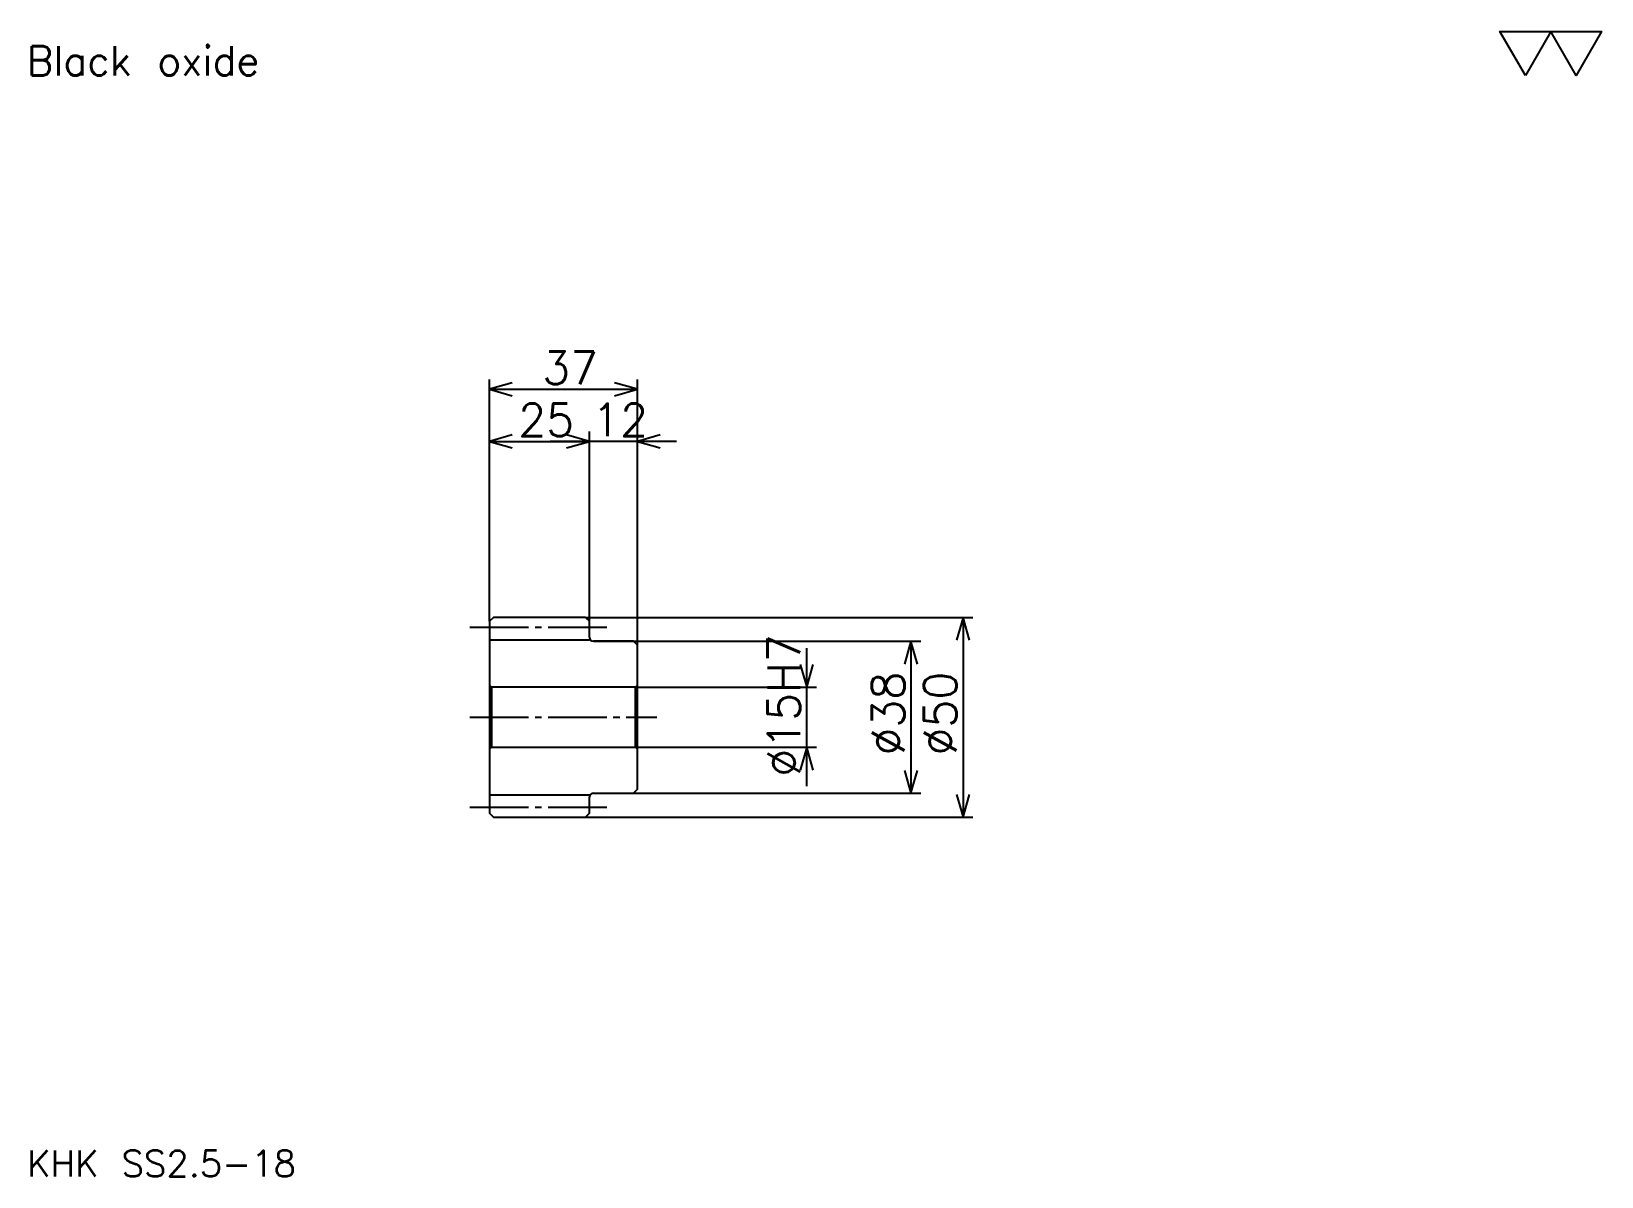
# Model space of a CAD drawing. Extents: x 17 to 410, y 18 to 304.
import ezdxf

# ---------------------------------------------------------------- set-up
doc = ezdxf.new("R2010")
doc.units = 0
doc.linetypes.add('DASHDOT', pattern=[19.565218, 14.673913, -1.630435, 1.630435, -1.630435])
doc.layers.get('0').update_dxf_attribs({"linetype": 'CONTINUOUS'})
doc.layers.add('DASHDOT', color=6, linetype='DASHDOT')
doc.styles.add('KANJI', font='TXT', dxfattribs={"bigfont": 'BIGFONT'})

msp = doc.modelspace()

# ---------------------------------------------------------------- linework, layer by layer
at = {"color": 5}
for p, q in [((132.065216, 157.880432), (132.065216, 217.391296)), ((169.065216, 157.880432), (169.065216, 217.391296)), ((132.065216, 214.945648), (169.065216, 214.945648)), ((157.065216, 157.880432), (157.065216, 204.347839)), ((132.065216, 201.902176), (157.065216, 201.902176)), ((178.847824, 201.902176), (147.282608, 201.902176)), ((132.065216, 156.880432), (132.065216, 157.880432)), ((156.065216, 157.880432), (169.065216, 157.880432)), ((157.065216, 156.880432), (157.065216, 157.880432)), ((169.065216, 157.880432), (253.032608, 157.880432)), ((169.065216, 150.880432), (169.065216, 157.880432)), ((250.586945, 157.880432), (250.586945, 107.880432)), ((158.065216, 151.880432), (169.065216, 151.880432)), ((169.065216, 151.880432), (239.989136, 151.880432)), ((211.456512, 115.597824), (211.456512, 150.16304)), ((237.543488, 151.880432), (237.543488, 113.880432)), ((169.065216, 140.380432), (213.902176, 140.380432)), ((169.065216, 125.380432), (213.902176, 125.380432)), ((158.065216, 113.880432), (169.065216, 113.880432)), ((169.065216, 113.880432), (239.989136, 113.880432)), ((156.065216, 107.880432), (169.065216, 107.880432)), ((169.065216, 107.880432), (253.032608, 107.880432))]:
    msp.add_line(p, q, dxfattribs=at)
at = {"color": 4}
for p, q in [((132.065216, 152.255432), (157.065216, 152.255432)), ((132.565216, 140.380432), (132.565216, 125.380432)), ((168.565216, 140.380432), (169.065216, 140.880432)), ((168.565216, 125.380432), (169.065216, 124.880432)), ((132.065216, 113.505432), (157.065216, 113.505432))]:
    msp.add_line(p, q, dxfattribs=at)
at = {"color": 7}
msp.add_lwpolyline([(391.304352, 293.478271), (384.945648, 304.5), (410.380432, 304.5), (404.021729, 293.478271), (397.663055, 304.5), (391.304352, 293.478271)], dxfattribs=at)
at = {"color": 5}
for points in [[(137.771744, 216.57608), (132.065216, 214.945648), (137.771744, 213.315216)], [(163.358688, 213.315216), (169.065216, 214.945648), (163.358688, 216.57608)], [(137.771744, 203.532608), (132.065216, 201.902176), (137.771744, 200.271744)], [(151.358688, 200.271744), (157.065216, 201.902176), (151.358688, 203.532608)], [(151.358688, 200.271744), (157.065216, 201.902176), (151.358688, 203.532608)], [(174.771729, 203.532608), (169.065216, 201.902176), (174.771729, 200.271744)], [(252.217377, 152.173904), (250.586945, 157.880432), (248.956512, 152.173904)], [(239.17392, 146.173904), (237.543488, 151.880432), (235.913055, 146.173904)], [(209.82608, 146.08696), (211.456512, 140.380432), (213.086945, 146.08696)], [(213.086945, 119.673912), (211.456512, 125.380432), (209.82608, 119.673912)], [(235.913055, 119.586952), (237.543488, 113.880432), (239.17392, 119.586952)], [(248.956512, 113.586952), (250.586945, 107.880432), (252.217377, 113.586952)]]:
    msp.add_lwpolyline(points, dxfattribs=at)
at = {"color": 4}
for points in [[(157.065216, 152.880432), (157.065216, 156.880432), (156.065216, 157.880432), (133.065216, 157.880432), (132.065216, 156.880432), (132.065216, 124.880432)], [(158.065216, 113.880432), (168.065216, 113.880432), (169.065216, 114.880432), (169.065216, 150.880432), (168.065216, 151.880432), (158.065216, 151.880432)], [(132.065216, 124.880432), (132.565216, 125.380432), (168.565216, 125.380432), (168.565216, 140.380432), (132.565216, 140.380432), (132.065216, 140.880432)], [(132.065216, 124.880432), (132.065216, 108.880432), (133.065216, 107.880432), (156.065216, 107.880432), (157.065216, 108.880432), (157.065216, 112.880432)]]:
    msp.add_lwpolyline(points, dxfattribs=at)
for centre, start, end in [((158.065216, 152.880432), 180, 270), ((158.065216, 112.880432), 90, 180)]:
    msp.add_arc(centre, 1, start, end, dxfattribs=at)
at = {"layer": 'DASHDOT', "color": 7}
for p, q in [((127.173912, 155.380432), (161.956512, 155.380432)), ((127.173912, 132.880432), (173.956512, 132.880432)), ((127.173912, 110.380432), (161.956512, 110.380432))]:
    msp.add_line(p, q, dxfattribs=at)

# ---------------------------------------------------------------- texts
at = {"color": 7, "style": 'KANJI'}
for s, height, p in [('Black oxide', 7.336957, (16.304348, 293.478271)), ('37', 8.152174, (145.266296, 216.25)), ('25', 8.152174, (139.266296, 203.206512)), ('12', 8.152174, (157.766296, 203.206512)), ('KHK SS2.5-18', 6.521739, (16.304348, 17.934782))]:
    msp.add_text(s, height=height, dxfattribs=at).set_placement(p)
for s, p in [('%%c15H7', (209.82608, 118.002716)), ('%%c38', (235.913055, 123.301628)), ('%%c50', (248.956512, 123.301628))]:
    msp.add_text(s, height=8.152174, rotation=90, dxfattribs=at).set_placement(p)

doc.saveas('drawing.dxf')
